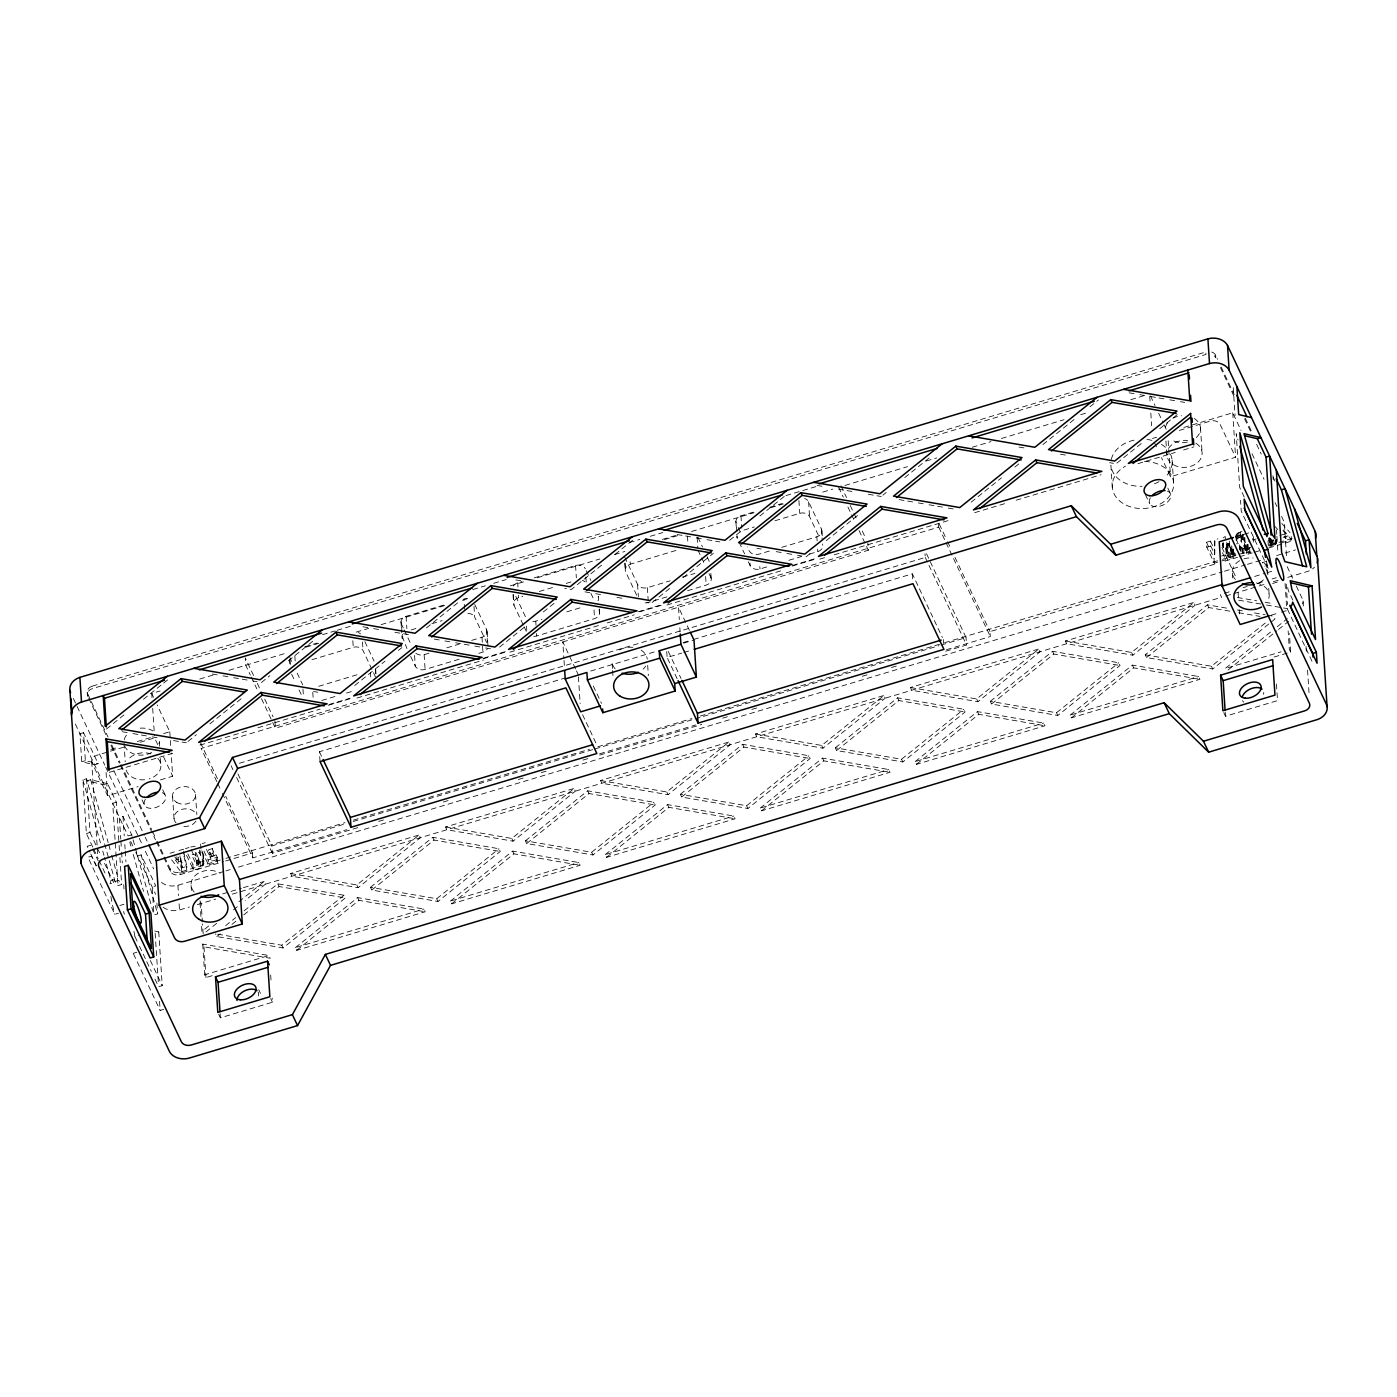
<?xml version="1.0" encoding="UTF-8"?>
<svg xmlns="http://www.w3.org/2000/svg" width="1397" height="1397" viewBox="0 0 1397 1397"><rect width="100%" height="100%" fill="white"/><g stroke="black" fill="none" stroke-linecap="round" stroke-linejoin="round"><path stroke-width="0.75" stroke-dasharray="5 3.75" d="M1241.968 531.471L1236.729 533.829L1236.101 537.828M1226.199 553.666L1225.92 547.519L1228.434 543.293L1228.766 548.235C1222.235 553.177 1229.884 561.088 1235.839 556.897L1235.629 553.614M1217.608 562.223L1214.325 563.201L1206.798 547.24L1206.484 542.298L1210.466 541.11L1210.78 546.052L1214.692 554.33L1214.796 539.818L1217.94 538.858M1214.692 554.33L1214.796 539.818M1269.14 540.814L1270.397 539.067L1272.44 541.844C1271.183 545.983 1267.481 539.504 1268.93 537.513M1228.766 548.235L1229.692 542.123M1233.603 549.929C1234.686 562.048 1226.653 547.537 1232.975 544.149M1231.054 553.177L1233.289 549.073M1268.336 545.79L1268.005 540.849L1269.035 541.093L1269.349 546.035L1271.619 545.983L1275.828 544.079L1276.317 539.923M195.982 852.641L198.828 859.05L196.401 860.709L196.733 865.651C202.74 864.743 196.418 851.995 191.511 854.597L196.733 865.651M110.939 880.512L110.031 883.725L113.646 882.642L114.554 879.412L110.939 880.512L104.513 857.426M186.552 855.331L193.223 869.493C205.464 870.121 206.337 857.688 200.208 850.005L200.539 854.947L203.979 863.852M1247.992 544.917L1244.902 545.092L1240.833 534.719L1241.898 539.294L1240.885 540.866L1246.403 550.837L1248.307 549.859L1247.154 546.768M1236.467 539.626L1239.174 537.356L1243.697 536.256M1223.545 542.717L1223.213 547.834L1227.422 547.083L1226.845 544.76L1227.928 543.695L1229.901 545.406M193.223 869.493L192.908 864.568L202.268 861.163L203.56 857.496M106.469 729.007L124.962 714.129M143.472 699.268L161.982 684.408M163.676 683.063L168.723 679.012M188.019 741.44L196.418 734.682M209.882 723.873L241.856 698.203M261.414 682.504L269.813 675.746M288.323 660.886L315.251 639.267M354.733 685.49L385.031 661.165M398.477 650.356L401.847 647.649M426.452 627.899L458.426 602.229M499.585 647.09L524.835 626.816M543.328 611.956L555.115 602.509M601.583 565.174L571.303 589.499L564.894 588.399M615.047 554.365L633.557 539.504M208.624 926.036L201.901 931.45L201.36 923.26M238.904 901.729L264.155 881.455L265.447 884.196L245.243 900.401M216.64 923.365L203.194 934.191L202.53 923.941M233.474 909.866L238.52 905.815M225.633 925.687L235.726 917.585M244.143 910.827L277.793 883.812L344.029 895.25L345.303 897.974L283.05 947.969L216.832 936.531L215.54 933.807M216.832 936.531L220.185 933.842M231.972 924.377L237.019 920.326M243.742 914.913L279.086 886.536L345.303 897.974M669.687 588.434L651.177 603.294L646.898 602.561M683.133 577.625L713.43 553.299M729.618 540.307L741.388 530.843M759.898 515.982L786.825 494.363M217.67 934.174L281.757 945.245L344.029 895.25M290.611 873.509L356.846 884.947L419.1 834.952L420.392 837.694L358.138 887.689L291.903 876.251L290.611 873.509L419.1 834.952M295.413 947.603L357.667 897.607L423.885 909.045L425.177 911.77L296.705 950.327L295.413 947.603L423.885 909.045M370.484 887.305L432.738 837.309L498.973 848.747L500.266 851.489L437.994 901.484L371.777 890.046L370.484 887.305L436.72 898.742L498.973 848.747M296.705 950.327L358.959 900.332L425.177 911.77M371.777 890.046L434.03 840.051L500.266 851.489M806.121 556.792L812.844 551.396M826.308 540.587L858.282 514.917M882.887 495.149L886.239 492.46M904.75 477.582L931.677 455.963M445.556 827.007L511.791 838.444L574.045 788.449L575.337 791.191L513.083 841.186L446.848 829.748L445.556 827.007L574.045 788.449M450.358 901.1L512.612 851.105L578.829 862.543L580.122 865.284L451.65 903.842L450.358 901.1L578.829 862.543M525.429 840.802L587.683 790.807L653.918 802.245L655.21 804.986L592.957 854.981L526.721 843.544L525.429 840.802L591.664 852.24L653.918 802.245M451.65 903.842L513.904 853.846L580.122 865.284M526.721 843.544L588.975 793.548L655.21 804.986M971.159 502.187L1001.439 477.879M1014.903 467.069L1019.95 463.001M1042.878 444.595L1074.834 418.925M1089.992 406.771L1098.391 400.013M600.518 780.521L666.736 791.959L728.99 741.964L730.282 744.688L668.028 794.683L601.793 783.246L600.518 780.521L728.99 741.964M605.303 854.597L667.556 804.602L733.792 816.04L735.066 818.782L606.595 857.339L605.303 854.597L733.792 816.04M680.374 794.299L742.628 744.322L808.863 755.76L810.155 758.484L747.901 808.479L681.666 797.041L680.374 794.299L746.609 805.737L808.863 755.76M606.595 857.339L668.849 807.344L735.066 818.782M681.666 797.041L743.92 747.046L810.155 758.484M1141.244 443.53L1116.011 463.804L1109.602 462.686M1159.754 428.669L1178.265 413.809M755.463 734.019L821.68 745.457L883.934 695.462L885.227 698.203L822.973 748.181L756.755 736.76L755.463 734.019L883.934 695.462M760.247 808.095L822.501 758.1L888.736 769.537L890.029 772.279L761.54 810.836L760.247 808.095L888.736 769.537M835.319 747.814L897.59 697.819L963.808 709.257L965.1 711.981L902.846 761.976L836.611 750.538L835.319 747.814L901.554 759.252L963.808 709.257M761.54 810.836L823.793 760.841L890.029 772.279M836.611 750.538L898.865 700.543L965.1 711.981M910.407 687.516L976.625 698.954L1038.879 648.959L1040.171 651.701L977.917 701.696L911.7 690.258L910.407 687.516L1038.879 648.959M915.192 761.609L977.446 711.614L1043.681 723.052L1044.973 725.776L916.484 764.334L915.192 761.609L1043.681 723.052M990.281 701.311L1052.535 651.316L1118.753 662.754L1120.045 665.496L1057.791 715.491L991.556 704.053L990.281 701.311L1056.499 712.749L1118.753 662.754M916.484 764.334L978.738 714.338L1044.973 725.776M991.556 704.053L1053.809 654.058L1120.045 665.496M1223.231 537.775L1225.204 536.5L1225.518 541.442M1065.352 641.013L1131.587 652.451L1193.841 602.456L1195.116 605.198L1132.862 655.193L1066.644 643.755L1065.352 641.013L1193.841 602.456M1070.137 715.107L1132.391 665.112L1198.626 676.55L1199.918 679.291L1071.429 717.831L1070.137 715.107L1198.626 676.55M1267.289 615.151L1273.697 616.252L1274.99 618.993L1212.736 668.988L1146.518 657.55L1145.226 654.809L1207.479 604.814L1228.836 608.516M1071.429 717.831L1133.683 667.853L1199.918 679.291M1146.518 657.55L1208.772 607.555L1230.128 611.24M1145.226 654.809L1211.443 666.247L1266.974 621.665M1270.519 632.125L1225.082 668.604L1281.049 651.823M1277.242 626.712L1287.353 618.609M1228.068 669.984L1276.858 630.798M1278.534 629.453L1288.628 621.351M1269.035 541.093L1274.745 539.766L1275.077 544.708M1236.589 539.067C1237.48 546.017 1244.395 551.867 1250.821 547.118M1241.619 547.816L1242.928 553.317L1251.153 552.059M163.746 1009.35L160.131 1010.433L133.221 953.33L134.88 952.579M92.289 686.137L1205.838 351.974L1205.995 354.436L92.446 688.599A7.684 5.885 -3.7 0 0 87.801 696.247L87.627 693.785A7.684 5.885 -3.7 0 1 92.289 686.137L92.446 688.599M322.497 634.675L335.018 630.92M337.114 630.291L351.73 625.908M472.815 589.569L485.353 585.797M493.7 583.3L506.22 579.545M629.401 542.577L639.843 539.434M650.286 536.308L662.807 532.554M785.987 495.586L819.393 485.562M304.773 646.741L317.171 643.022M401.952 632.212L401.428 623.988A7.684 5.885 -3.7 0 1 406.073 616.339L445.329 604.569M513.345 585.989A7.684 5.885 -3.7 0 1 517.693 582.846L521.832 581.606M534.23 577.887L575.547 565.488A7.684 5.885 -3.7 0 1 585.36 568.789M662.388 539.434L678.907 534.475M736.83 531.733L736.306 523.491A7.684 5.885 -3.7 0 1 740.951 515.86L753.35 512.14M769.869 507.181L782.268 503.461M152.011 697.697L151.732 693.471L160.079 690.956M199.771 679.047L216.483 674.035M229.021 670.281L287.398 652.766M306.135 647.125L318.638 643.388M356.148 632.125L368.633 628.371M381.137 624.634L445.713 605.25M462.39 600.239L470.719 597.741M510.289 585.867L524.888 581.484M537.374 577.747L599.872 558.992M614.453 554.609L624.878 551.483M664.448 539.609L679.029 535.226M691.532 531.471L754.031 512.716M770.69 507.722L783.193 503.968M822.781 492.093L832.699 489.107M844.923 485.458L907.526 466.668M926.298 461.027L936.741 457.902M972.207 447.25L990.997 441.609M1001.422 438.483L1064.025 419.694M1080.719 414.682L1086.988 412.814M1130.802 399.664L1143.322 395.892M311.933 659.698L353.249 647.3A7.684 5.885 -3.7 0 1 363.063 650.6L375.95 677.964M411.155 629.925L417.354 628.056M431.83 623.726L442.151 620.617M523.211 624.843L514.009 605.303A7.684 5.885 -3.7 0 1 518.654 597.672L522.792 596.432M539.312 591.472L555.849 586.513M566.169 583.405L574.446 580.925M636.683 595.262L625.629 571.81A7.684 5.885 -3.7 0 1 630.291 564.161L677.807 549.912M743.972 530.057L754.31 526.948M774.968 520.749L799.765 513.31A7.684 5.885 -3.7 0 1 809.562 516.611L819.707 538.107M83.541 732.674L79.926 733.757L81.742 761.767L94.559 764.77L98.174 763.688L83.541 732.674L85.357 760.667L98.174 763.688M318.708 686.294L357.946 674.507M415.852 653.272A7.684 5.885 -3.7 0 0 424.129 654.652L430.328 652.783M446.848 647.824L459.246 644.104M471.645 640.385L481.982 637.294A7.684 5.885 -3.7 0 0 486.627 629.645L473.723 602.282M532.798 621.56A7.684 5.885 -3.7 0 0 535.75 621.159L541.949 619.29M566.745 611.851L583.265 606.892M624.669 556.984L637.573 584.348A7.684 5.885 -3.7 0 0 647.387 587.648L670.106 580.838M682.504 577.118L694.903 573.399M769.345 551.047L759.008 554.155A7.684 5.885 -3.7 0 1 749.194 550.855L747.36 546.943M781.726 547.327L816.861 536.797A7.684 5.885 -3.7 0 0 821.506 529.149L808.601 501.802A7.684 5.885 -3.7 0 0 804.672 498.554M110.8 749.473L118.937 747.028M137.238 741.545L153.513 736.656M163.676 733.6L169.788 731.766L157.145 704.961M1183.905 427.447L1232.73 412.796L1241.007 430.381M123.617 747.22L96.76 755.288A7.684 5.885 -3.7 0 0 92.097 762.919L107.586 795.749L138.093 786.598M140.137 742.261L154.596 737.913L158.21 745.579M1152.455 438.466L1156.594 437.226M1179.312 430.416L1210.308 421.108A7.684 5.885 -3.7 0 1 1220.122 424.409L1235.594 457.238L1170.511 476.779L1161.483 457.622M81.742 761.767L85.357 760.667M321.729 700.491L336.188 696.143M346.508 693.052L354.786 690.572M410.666 656.398L415.276 666.159A7.684 5.885 -3.7 0 0 425.09 669.46L462.267 658.301M478.804 653.342L482.925 652.102A7.684 5.885 -3.7 0 0 487.291 648.976M533.741 636.386A7.684 5.885 -3.7 0 0 536.71 635.967L594.563 618.609A7.684 5.885 -3.7 0 0 599.208 610.96L599.051 608.498M666.928 596.886L648.348 602.474A7.684 5.885 -3.7 0 1 642.463 602.404M687.586 590.687L706.183 585.116A7.684 5.885 -3.7 0 0 710.846 577.467L710.671 575.005M748.321 561.769L750.154 565.663A7.684 5.885 -3.7 0 0 759.968 568.963L770.288 565.872M788.886 560.284L801.284 556.565M809.544 554.085L817.821 551.605A7.684 5.885 -3.7 0 0 822.466 543.974M329.203 704.49L350.071 698.221M483.694 658.127L506.657 651.229M638.185 611.764L661.148 604.866M792.693 565.401L817.734 557.874M328.312 705.258L351.293 698.36M482.925 658.86L508.002 651.334M639.634 611.834L662.615 604.936M792.151 566.064L817.228 558.538M92.743 847.053L86.387 833.555L82.912 779.84L86.527 778.758L115.078 881.472L118.029 885.611L121.644 884.528L119.828 856.361M109.263 772.366L173.507 753.088M199.981 745.142L249.714 730.229M257.991 727.732L320.157 709.082M356.986 698.029L483.397 660.1M509.87 652.155L598.981 625.402M607.258 622.922L634.203 614.837M666.893 605.023L780.853 570.832M819.76 559.149L825.976 557.281M834.271 554.801L948.249 520.592M974.704 512.664L1007.866 502.71M1016.16 500.213L1101.115 474.718M1137.944 463.664L1175.244 452.471M1183.538 449.991L1193.894 446.883M107.604 783.717L90.665 779.718L87.051 780.818L103.989 784.8L107.604 783.717L116.318 802.192L118.972 843.351M216.849 781.674L201.185 748.443L938.732 527.106L938.522 523.823M261.483 698.692L275.401 728.186L868.323 550.243L867.851 542.839M160.463 779.893L172.652 776.226L171.15 752.931M239.428 763.251L925.251 557.455L925.024 553.736M116.318 802.192L112.703 803.275L118.029 885.611M320.053 761.627L319.407 751.743L565.261 677.964M683.15 642.585L691.498 640.088M693.576 639.459L912.346 573.818L942.381 637.538M590.687 671.031L656.8 651.194M683.657 643.144L693.995 640.036M156.883 903.108L157.582 913.882L153.967 914.965L131.702 834.83L122.988 816.354L119.374 817.437L120.771 839.108M677.143 678.715L667.12 657.463L681.719 653.098M683.797 652.469L692.126 649.972M86.387 833.555L90.002 832.472L86.527 778.758M90.822 845.255L87.208 846.338L89.932 852.118M131.702 834.83L128.087 835.912L74.774 722.808M137.517 855.942L141.132 854.859L155.766 885.873L152.151 886.955L153.967 914.965M170.05 853.218L174.45 851.908M178.973 850.546L183.269 849.254L183.583 854.196M185.399 848.625L188.979 847.542M202.181 843.578L205.289 842.653M1235.507 536.867L1251.764 531.995M1206.798 547.24L1210.78 546.052M212.501 848.573L208.624 849.725L208.956 854.667L212.833 853.515L212.501 848.573L213.985 855.977L210.109 857.129L212.012 861.146L216.448 859.819L216.133 854.877L211.68 856.204L212.012 861.146M174.765 856.85L177.07 859.993L180.178 859.068L179.969 855.767M210.109 857.129L209.794 852.187L213.671 851.035M178.484 861.966L180.719 861.303L180.405 856.361L182.536 867.851L178.484 861.966L178.17 857.042L182.221 862.909M115.078 881.472L118.693 880.389L121.644 884.528M1241.898 539.294L1243.365 539.417L1245.129 542.473L1249.686 541.093M1256.113 538.98L1252.742 539.993L1252.533 536.692M1279.949 535.418L1285.694 533.689L1286.008 538.631L1283.284 535.627M175.149 859.784L181.54 867.974L186.849 866.384L183.653 851.157M217.251 857.252L217.583 862.193L208.467 864.935L208.153 859.993L217.251 857.252L216.133 854.877M1283.127 537.321L1291.107 534.929M1214.325 563.201L1214.01 558.259L1217.293 557.281M1221.607 555.989L1225.466 554.836L1225.78 559.76L1221.921 560.93M164.602 857.06L170.172 868.864A7.684 5.885 -3.7 0 0 179.986 872.165L223.852 858.998M225.947 858.369L345.024 822.641M353.389 820.126L589.464 749.281M597.829 746.784L691.847 718.564M700.194 716.05L942.538 643.336M944.634 642.707L1220.419 559.953M1222.497 559.324L1249.669 551.169M1270.554 544.9L1293.535 538.002M171.639 859.801L181.854 872.915L187.163 871.326L186.849 866.384M357.824 827.653L272.363 853.305L271.891 845.901L344.849 824.003M353.179 821.506L592.904 749.56M595 748.932L692.964 719.525M695.06 718.914L938.941 645.711M941.037 645.082L966.043 637.591L925.687 551.99M1281.451 542.857L1291.439 539.871L1291.212 536.57M163.833 857.566L170.329 871.344A7.684 5.885 -3.7 0 0 180.143 874.644L223.52 861.617M225.598 861.006L252.455 852.938L225.738 796.273M946.45 649.71L990.316 636.543L990.002 631.601L1216.735 563.567M1225.047 561.07L1237.532 557.316M1239.61 556.705L1252.096 552.95M1254.174 552.339L1260.408 550.453M1268.738 547.956L1291.614 541.093M222.367 793.391L252.77 857.88L346.788 829.661M599.61 753.804L695.723 724.956M378.674 821.401L387.021 818.904M443.303 802.018L451.633 799.503M518.339 779.491L526.686 776.994M541.268 772.611L549.615 770.114M582.968 760.09L591.298 757.593M599.645 755.096L701.783 724.432M722.633 718.18L730.963 715.683M751.813 709.432L760.16 706.917M862.298 676.27L870.628 673.773M891.478 667.504L899.825 665.007M945.682 651.246L966.532 644.995L966.043 637.591M161.458 882.45A15.821 12.102 -3.7 0 0 177.908 885.279L223.869 871.484M225.947 870.872L230.138 869.615M238.485 867.1L1222.375 571.844M1224.453 571.216L1245.338 564.947M1247.434 564.318L1264.145 559.306M1276.683 555.552L1295.473 549.912M119.828 905.5L123.966 904.261M1266.433 561.419L1262.312 562.659A11.525 2.148 73.3 0 1 1264.896 566.291M96.166 865.983L91.521 856.151L87.906 857.234L114.833 914.337L118.448 913.254M1254.646 576.437L1264.809 573.381M1266.852 572.77L1274.972 570.343M222.699 893.888L228.916 892.019M230.994 891.408L241.349 888.3M243.427 887.671L264.155 881.455M1224.436 593.271L1230.652 591.42M1243.086 587.683L1247.242 586.443M1257.597 583.335L1263.814 581.466M1272.108 578.969L1276.247 577.729M163.047 907.159A15.821 12.102 -3.7 0 0 179.514 909.971L189.363 907.02M197.256 904.645L215.714 899.109M232.286 894.132L1221.589 597.252L1220.297 594.528M1225.728 596.013L1231.944 594.144M1234.022 593.533L1265.106 584.19M1273.4 581.711L1279.617 579.842M1287.807 577.38L1307.522 571.46A15.821 12.102 -3.7 0 0 1314.542 567.147M1272.58 583.492L1280.857 581.012M133.937 931.362L134.95 936.584L138.565 935.501M154.962 979.035L158.594 986.753L162.227 985.671L158.752 931.956L155.137 933.039L158.472 984.606M133.221 953.33L136.836 952.248M1271.148 615.204L1279.408 612.724M1281.486 612.113L1289.745 609.633M212.204 975.682L205.988 977.551L204.695 974.809L268.94 955.531L270.232 958.272L203.997 946.834L202.722 944.093L268.94 955.531M1274.047 657.044L1290.618 652.067L1289.431 633.627M218.648 1014.187L220.377 1017.837L272.432 1002.225L272.171 998.034M1223.755 712.575L1225.466 716.224L1277.522 700.596L1276.439 683.866M1225.885 548.724L1228.365 552.286L1234.18 552.461L1234.511 557.403M190.778 847.001L195.248 846.268M1230.74 548.253L1232.818 549.929L1233.132 554.871M1269.978 542.577L1269.663 537.635L1271.41 538.282M1129.143 392.819L1137.682 394.286M1139.812 394.653L1148.369 396.137M1150.499 396.504L1156.908 397.604M1159.039 397.97L1167.595 399.455M1169.726 399.821L1178.265 401.288M1180.413 401.672L1184.673 402.406M1019.059 447.057L1027.598 448.524M1060.463 454.217L1066.871 455.317M817.105 485.44L825.644 486.907M838.462 489.125L844.871 490.242M847.019 490.609L855.558 492.076M868.375 494.294L874.784 495.394M876.932 495.76L881.193 496.511M899.109 499.602L905.518 500.702M907.648 501.069L916.205 502.553M918.335 502.92L926.892 504.404M929.022 504.771L935.431 505.871M937.562 506.238L946.118 507.722M948.249 508.089L956.788 509.556M1237.393 597.479L1256.619 600.797M1265.158 602.264L1273.715 603.748M1238.685 600.204L1264.32 604.639M1266.45 605.006L1281.398 607.59M1283.546 607.957L1287.824 608.69M1237.393 609.983L1245.932 611.467M1254.471 612.934L1265.158 614.785M1238.668 612.724L1260.042 616.409M677.108 534.527L683.517 535.627M685.665 535.994L694.204 537.478M696.335 537.845L704.891 539.312M707.022 539.679L713.43 540.796M715.561 541.163L719.839 541.896M756.982 548.305L761.26 549.056M776.208 551.64L784.747 553.107M786.895 553.474L795.434 554.958M797.565 555.325L801.843 556.058M515.755 579.912L522.164 581.012M584.941 591.857L593.498 593.341M595.628 593.708L604.168 595.174M616.985 597.392L623.394 598.492M362.941 626.782L371.497 628.248M373.628 628.615L382.167 630.099M394.984 632.317L401.393 633.417M403.541 633.784L412.08 635.268M434.275 639.093L442.814 640.577M444.945 640.944L453.501 642.41M455.632 642.777L462.04 643.895M464.171 644.261L472.727 645.728M474.858 646.113L483.414 647.579M485.545 647.946L491.954 649.064M212.274 674.018L220.813 675.484M222.961 675.851L231.5 677.335M233.631 677.702L240.04 678.802M242.187 679.186L250.727 680.653M252.857 681.02L257.135 681.753M313.504 691.498L317.783 692.231M122.238 731.731L130.777 733.198M132.925 733.565L139.333 734.682M141.464 735.049L150.02 736.516M152.151 736.883L160.69 738.367M173.507 740.585L179.916 741.685M182.064 742.051L186.325 742.785M154.77 931.013L158.752 931.956M1243.557 535.034L1242.439 534.248L1242.754 539.19M198.496 852.187L200.539 854.947M1282.97 530.685L1285.694 533.689M1275.094 526.564L1277.818 529.585M1281.782 523.438L1290.042 532.659M1283.476 529.917L1291.439 539.871M1211.705 352.027A7.684 5.885 -3.7 0 1 1215.652 355.275L1217.503 359.204M1221.205 367.079L1234.197 394.618M1245.321 418.227L1252.742 433.961M1273.156 477.25L1275.007 481.179M1220.454 367.568L1234.354 397.08M1244.552 418.716L1251.048 432.494M1256.619 444.298L1261.247 454.13M1252.061 453.833L1264.041 479.241M1275.094 502.676L1276.945 506.587M1281.538 516.366L1284.314 522.216L1286.497 556.093M1287.178 566.676L1292.644 578.271M1296.294 585.989L1302.65 599.505A7.684 5.885 -3.7 0 1 1302.371 604.01M1244.256 497.105L1239.698 487.448L1236.223 433.734L1237.986 440.02M1292.819 600.134L1288.278 590.477L1287.266 585.256M1268.162 568.23L1241.235 511.127L1240.536 500.231M1287.458 609.197L1313.459 664.326M1290.618 652.067L1289.326 649.326L1288.139 630.903M1150.499 395.945L1155.005 405.514M1158.619 413.18L1163.125 422.75M1164.033 424.671L1167.648 432.319M1221.938 547.502L1236.38 578.131M1222.445 552.671L1225.78 559.76M1210.466 541.11L1214.36 549.388M1206.484 542.298L1214.01 558.259M1154.271 442.308L1157.886 449.956M1167.805 488.094L1170.389 493.56M1207.479 604.814L1208.772 607.555M1145.383 494.573L1149.679 503.688M1211.443 666.247L1212.736 668.988M1131.587 652.451L1132.862 655.193M1132.391 665.112L1133.683 667.853M1052.535 651.316L1053.809 654.058M1056.499 712.749L1057.791 715.491M939.325 524.137L946.712 539.766M947.62 541.722L951.305 549.527M954.989 557.351L990.002 631.601M938.732 527.106L945.175 540.796M946.101 542.752L990.316 636.543M925.251 557.455L966.532 644.995M976.625 698.954L977.917 701.696M977.446 711.614L978.738 714.338M840.959 485.824L846.53 497.611M850.232 505.487L853.008 511.389M853.934 513.345L857.653 521.221M862.281 531.052L865.983 538.91M838.654 487.326L843.299 497.157M847.927 506.989L850.703 512.891M851.646 514.864L855.348 522.722M859.05 530.581L868.323 550.243M897.59 697.819L898.865 700.543M901.554 759.252L902.846 761.976M738.14 527.402L741.824 535.226M739.1 542.211L744.636 553.945M821.68 745.457L822.973 748.181M822.501 758.1L823.793 760.841M697.906 537.251L702.516 547.013M707.109 556.792L709.886 562.659M697.941 550.104L700.7 555.971M701.626 557.927L705.31 565.75M708.995 573.556L710.846 577.467M689.437 630.379L678.505 607.206L679.309 619.552M742.628 744.322L743.92 747.046M746.609 805.737L747.901 808.479M668.307 651.456L681.055 678.488M586.286 570.744L590.879 580.523M590.914 593.376L594.598 601.199M666.736 791.959L668.028 794.683M667.556 804.602L668.849 807.344M593.288 685.979L601.478 703.355M575.564 668.971L562.816 641.939L563.882 658.389M576.472 670.892L578.288 674.768M582.549 714.67L596.205 743.623M515.807 596.344L525.953 617.841M524.137 626.799L526.896 632.666M587.683 790.807L588.975 793.548M591.664 852.24L592.957 854.981M474.002 606.403L474.683 617.107L486.662 642.515M511.791 838.444L513.083 841.186M512.612 851.105L513.904 853.846M401.428 623.988L403.262 627.899M404.187 629.855L411.556 645.484M402.214 636.333L406.981 648.575M364.861 641.642L374.082 661.2M432.738 837.309L434.03 840.051M436.72 898.742L437.994 901.484M289.79 657.481L291.641 661.392M297.159 673.127L302.695 684.844M291.676 674.262L295.361 682.068M299.045 689.891L302.73 697.714M319.407 751.743L322.131 757.541M356.846 884.947L358.138 887.689M253.59 675.554L245.243 657.847L245.732 665.269L250.36 675.1M257.31 683.412L260.086 689.315M264.714 699.146L273.061 716.836M357.667 897.607L358.959 900.332M251.285 677.056L256.856 688.861M237.944 773.921L271.891 845.901M231.099 765.766L232.932 769.642M236.599 777.431L272.363 853.305M277.793 883.812L279.086 886.536M217.443 778.688L200.871 743.501L201.185 748.443M217.757 783.63L221.442 791.435M281.757 945.245L283.05 947.969M151.732 693.471L153.53 697.295M216.448 859.819L217.583 862.193M212.833 853.515L213.985 855.977M209.794 852.187L211.68 856.204M163.624 757.069L172.652 776.226M206.442 849.359L208.956 854.667M203.979 851.122L208.153 859.993M201.797 850.756L208.467 864.935M270.721 998.576L272.432 1002.225M258.742 989.774L260.453 993.424M191.197 849.655L196.401 860.709M162.716 789.724L165.3 795.19M187.897 853.934L192.908 864.568M199.911 900.733L201.203 903.475L202.39 921.898M142.023 799.835L144.59 805.318M87.627 693.785L108.04 737.057M111.743 744.933L120.09 762.64M121.015 764.596L151.627 829.521M152.552 831.494L156.254 839.353M157.197 841.326L163.676 855.104M88.727 698.221L107.272 737.564M110.974 745.422L119.321 763.129M120.247 765.102L155.486 839.859M156.429 841.832L162.908 855.593M113.925 770.847L144.31 835.336M145.236 837.274L147.087 841.186M73.36 698.517L104.758 765.102M105.666 767.058L141.673 843.439M145.358 851.262L153.67 868.882M130.654 841.378L134.95 850.476M135.806 852.292L155.591 894.255M90.002 832.472L100.916 855.628M104.548 863.346L113.646 882.642M150.387 960.577L162.227 985.671M93.651 848.992L98.209 858.631M99.117 860.569L105.491 874.085M134.95 936.584L138.582 944.302M139.49 946.223L145.864 959.739M146.772 961.66L151.33 971.317M92.639 849.114L98.104 860.692M90.84 854.056L96.306 865.634M1233.411 552.129L1233.953 554.015M141.132 854.859L157.582 913.882M129.799 842.077L130.951 846.18M133.239 854.405L143.524 891.391M90.665 779.718L108.18 842.635M108.756 844.748L111.096 853.13M111.69 855.226L118.693 880.389M82.912 779.84L100.427 842.758M102.767 851.14L103.937 855.331M180.719 861.303L182.536 867.851M1266.311 560.93L1267.69 566.414M112.528 905.204L114.833 914.337M183.985 856.099L187.163 871.326M110.869 896.507L111.865 901.729M1303.087 600.989L1303.506 607.485M1306.02 646.374L1306.579 655.018M1307.557 670.141L1309.233 696.073M1286.235 584.121L1287.545 604.604M1285.065 583.44L1286.532 605.966M1272.981 475.661L1273.261 480.009M1276.474 529.83L1276.771 534.16M1276.91 536.343L1278.028 553.666M1276.474 539.294L1276.683 542.595M1276.159 540.08L1276.369 543.381M1275.513 539.137L1275.828 544.079M1273.767 540.29L1274.081 545.232M1272.562 540.744L1272.877 545.668M1272.003 539.644L1272.213 542.927M1271.514 539.923L1271.724 543.223M1271.305 541.041L1271.619 545.983M1270.764 538.334L1271.078 543.276M1270.17 538.107L1270.484 543.049M1270.117 541.163L1270.449 546.087M1269.349 538.596L1269.559 541.896M1267.533 569.854L1267.935 576.018M1268.738 588.364L1269.14 594.546M1253.388 537.094L1253.703 542.036M1249.634 547.729L1249.966 552.671M1247.905 544.254L1248.464 553.212M1247.696 545.074L1248.045 550.366M1246.98 545.79L1247.294 550.732M1246.491 548.672L1246.822 553.596M1246.089 545.895L1246.403 550.837M1244.797 537.531L1245.129 542.473M1245.426 545.651L1245.74 550.575M1244.902 545.092L1245.356 553.753M1244.116 537.496L1244.343 540.796M1244.43 544.306L1244.744 549.231M1243.033 534.475L1243.365 539.417M1243.732 548.724L1244.046 553.666M1233.254 387.65L1235.07 415.66M1242.614 548.375L1242.928 553.317M1240.833 534.719L1241.147 539.661M1232.73 412.796L1235.594 457.238M1240.414 531.855L1241.217 541.739M1240.746 547.03L1241.06 551.972M1239.977 546.035L1240.292 550.977M1238.842 532.414L1239.174 537.356M1239.296 544.83L1239.61 549.772M1237.62 533.078L1237.934 538.02M1236.729 533.829L1237.043 538.771M1236.153 534.684L1236.904 544.009M1235.891 535.645L1236.205 540.569M1238.109 592.747L1238.65 601.216M1239.209 609.686L1239.471 613.929M1233.446 549.597L1233.761 554.539M1232.852 552.775L1233.167 557.717M1232.224 549.981L1232.556 554.923M1231.77 545.825L1232.084 550.767M1231.683 549.807L1232.014 554.749M1231.263 549.475L1231.91 557.874M1230.809 547.502L1231.298 553.998M1232.346 572.98L1232.73 579.144M1230.425 552.898L1230.74 557.84M1229.43 541.215L1229.831 546.279M1229.238 543.887L1229.447 547.187M1229.325 552.671L1229.639 557.613M1215.652 355.275L1215.809 357.737A7.684 5.885 -3.7 0 0 1211.863 354.506M1228.365 552.286L1228.679 557.228M1227.195 543.8L1227.509 549.981M1226.723 542.455L1226.933 545.738M1227.526 551.71L1227.858 556.652M1226.374 546.332L1227.16 555.919M1225.92 547.519L1226.618 554.993M1222.899 542.892L1223.213 547.834M1222.567 543.258L1222.777 546.559M1225.204 712.033L1225.466 716.224M1200.477 427.587L1202.066 452.279M1172.135 460.067L1173.567 482.297M1168.189 440.788L1170.511 476.779M1165.936 440.998L1166.879 455.405M1149.731 396.137L1150.133 402.493M1150.814 413.075L1151.634 425.771M1112.344 487.728L1110.912 465.498A30.734 23.505 -3.7 0 0 1141.995 486.296M943.289 639.477L943.551 643.423M912.346 573.818L912.852 581.711M821.942 531.419L822.222 535.645M821.506 529.149L822.169 539.434M816.861 536.797L817.123 540.918M817.647 549.143L817.821 551.605M808.601 501.802L809.562 516.611M798.927 500.545L799.765 513.31M759.811 566.501L759.968 568.963M749.997 563.201L750.154 565.663M740.951 515.86L741.755 528.206M737.092 535.837L737.267 538.316A7.684 5.885 -3.7 0 1 736.83 536.046M735.87 521.238L736.271 527.577M710.863 573.381L711.283 579.72M705.625 576.472L706.183 585.116M697.12 537.356L697.784 547.641M687.446 536.099L687.97 544.341M679.85 627.794L680.112 631.898M666.736 651.543L667.12 657.463M647.387 587.648L648.173 599.994M647.684 665.356L648.348 675.642M637.573 584.348L638.377 596.694M630.117 561.699L630.291 564.161M625.07 563.166L625.629 571.81M624.791 563.201L625.192 569.557M612.48 668.482L612.078 662.3A17.672 13.516 -3.7 0 0 615.151 668.814M612.619 670.543L613.021 676.707M599.383 608.987L599.645 613.231M598.527 600.273L598.248 596.152A7.684 5.885 -3.7 0 1 597.951 600.658M594.004 609.965L594.563 618.609M585.884 577.031L586.321 583.614A7.684 5.885 -3.7 0 0 582.374 580.366M575.547 565.488L576.35 577.834M578.428 676.812L580.157 703.564M564.021 660.449L564.423 666.631M535.75 621.159L536.029 625.262M536.553 633.505L536.71 635.967M526.477 626.083L526.739 630.204M517.693 582.846L517.973 586.967M518.497 595.192L518.654 597.672M513.31 594.598L514.009 605.303M513.031 594.581L513.572 603.05M487.064 631.898L488.024 646.724M486.627 629.645L487.431 641.991M481.982 637.294L482.925 652.102M464.59 609.284L463.926 598.981A7.684 5.885 -3.7 0 1 469.794 599.051M424.129 654.652L425.09 669.46M414.577 655.455L415.276 666.159M406.073 616.339L406.876 628.702M400.991 621.735L401.672 632.317M375.706 669.634L375.985 673.878M375.391 669.32L375.671 673.441M370.484 672.848L370.746 676.969M362.504 641.956L363.063 650.6M352.83 640.717L353.249 647.3M312.771 692.266L313.172 698.43M302.957 688.965L303.498 697.19M294.854 656.014L295.238 662.195M289.93 659.541L290.454 667.783M289.633 659.454L289.912 663.697M274.912 720.782L275.401 728.186M270.686 975.019L271.088 981.305M252.455 852.938L252.77 857.88M220.097 1013.663L220.377 1017.837M202.949 855.802L203.578 865.057M202.268 861.163L202.582 866.105M200.644 844.05L200.958 848.992M200.609 862.106L200.941 867.048M199.369 850.04L199.579 853.34M195.528 794.369L196.837 814.573M198.828 859.05L199.107 864.411M198.444 857.845L198.811 864.795M203.997 946.834L205.988 977.551M197.955 860.185L198.566 867.904M197.099 860.5L197.431 865.424M200.05 902.776L201.238 921.217M202.722 944.093L204.695 974.809M195.266 852.537L195.493 855.837M191.092 885.454L191.494 891.618M181.54 867.974L181.854 872.915M179.986 872.165L180.143 874.644M169.788 731.766L171.01 750.818M176.86 856.693L177.07 859.993M172.582 796.412L174.014 818.642M177.908 885.279L178.572 895.564M179.113 903.807L179.514 909.971M170.172 868.864L170.329 871.344M159.625 746.225L159.223 740.061A17.672 13.516 -3.7 0 1 158.996 743.588M160.428 758.588L160.83 764.753M152.692 708.279L154.473 735.8M159.555 1001.352L160.131 1010.433M124.036 743.187L125.224 761.714M122.988 816.354L124.246 835.86M124.822 844.521L125.101 848.852M125.241 851.017L125.94 861.862M120.91 841.273L121.487 849.935M121.626 852.1L122.325 862.944M123.722 884.598L124.001 888.946M119.112 845.517L119.671 854.196M106.067 772.471L107.586 795.749M87.208 692.283L87.365 694.763M91.678 761.435L97.825 856.501M1170.442 454.112A30.734 23.505 -3.7 0 1 1164.923 477.407M1158.969 481.686A30.734 23.505 -3.7 0 1 1151.844 484.672M1111.313 459.351A30.734 23.505 -3.7 0 1 1137.053 439.618M1147.042 439.496A30.734 23.505 -3.7 0 1 1152.839 440.614M1161.413 444.333A30.734 23.505 -3.7 0 1 1166.792 448.734M402.388 638.813A7.684 5.885 -3.7 0 1 402.668 634.308M467.838 613.388A7.684 5.885 -3.7 0 1 474.683 617.107M1144.492 461.464A30.734 23.505 -3.7 0 1 1171.751 492.425A30.734 23.505 -3.7 0 1 1124.114 504.09A30.734 23.505 -3.7 0 1 1125.511 466.109M195.894 821.122A11.525 8.819 -3.7 0 1 183.426 826.36M176.022 822.885A11.525 8.819 -3.7 0 1 180.248 809.911A11.525 8.819 -3.7 0 1 196.331 814.364M358.156 632.562A7.684 5.885 -3.7 0 1 360.566 633.854M157.756 758.239A17.672 13.516 -3.7 0 1 149.165 778.897M144.659 779.77A17.672 13.516 -3.7 0 1 125.625 767.879M129.781 757.907A17.672 13.516 -3.7 0 1 150.789 753.891M151.662 752.494A17.672 13.516 -3.7 0 1 124.997 746.609M124.263 739.659A17.672 13.516 -3.7 0 1 128.175 733.215M140.206 728.169A17.672 13.516 -3.7 0 1 153.076 731.015M1256.217 582.933A17.672 13.516 -3.7 0 1 1267.498 601.478M1263.394 579.825A17.672 13.516 -3.7 0 1 1257.3 583.509M1235.402 579.493A17.672 13.516 -3.7 0 1 1239.907 560.546M1244.011 558.835A17.672 13.516 -3.7 0 1 1253.109 558.014M1264.46 563.34A17.672 13.516 -3.7 0 1 1267.306 573.381M1265.926 568.666A11.525 2.148 73.3 0 1 1266.904 571.39M123.442 911.508A11.525 2.148 73.3 0 1 124.42 914.232M1263.744 692.353A11.525 7.107 -25.2 0 1 1263.499 694.379M1243.749 702.132A11.525 7.107 -25.2 0 1 1242.544 700.665M258.166 992.167A11.525 7.107 -25.2 0 1 258.41 996.009M1167.368 491.098A11.525 7.107 -25.2 0 1 1168.66 500.894A11.525 7.107 -25.2 0 1 1154.219 506.57A11.525 7.107 -25.2 0 1 1150.412 497.751M162.279 792.71A11.525 7.107 -25.2 0 1 163.571 802.524A11.525 7.107 -25.2 0 1 149.112 808.182A11.525 7.107 -25.2 0 1 145.323 799.363M1195.902 443.233A17.672 13.516 -3.7 0 1 1190.401 466.441A17.672 13.516 -3.7 0 1 1167.106 451.877M1168.521 448.472A17.672 13.516 -3.7 0 1 1187.66 440.457M1194.313 418.541A17.672 13.516 -3.7 0 1 1196.321 437.558M1187.345 442.133A17.672 13.516 -3.7 0 1 1171.437 439.776M1165.5 427.185A17.672 13.516 -3.7 0 1 1169.429 420.759M1172.834 418.297A17.672 13.516 -3.7 0 1 1181.443 415.712M194.166 891.967A17.672 13.516 -3.7 0 1 196.855 874.173A17.672 13.516 -3.7 0 1 220.132 873.265M645.641 666.107A17.672 13.516 -3.7 0 1 643.144 669.146M619.639 649.884A17.672 13.516 -3.7 0 1 632.858 647.352M641.118 650.129A17.672 13.516 -3.7 0 1 647.282 659.174M176.598 802.315A11.525 8.819 -3.7 0 0 195.388 796.674A11.525 8.819 -3.7 0 0 180.178 787.192A11.525 8.819 -3.7 0 0 176.598 802.315"/><path stroke-width="1.5" d="M1267.882 533.322L1266.974 536.535L1243.313 486.366L1239.838 432.651L1267.882 533.322L1264.268 534.405M1110.632 544.271L1219.092 511.721A15.821 12.102 -3.7 0 1 1238.702 518.322L1326.399 704.35A15.821 12.102 -3.7 0 1 1317.109 719.63L1208.649 752.18L1169.289 713.64L330.513 965.362L297.544 1025.59L189.084 1058.14A15.821 12.102 -3.7 0 1 169.474 1051.539L81.777 865.511A15.821 12.102 -3.7 0 1 91.067 850.232L199.544 817.682L232.496 757.436L1071.272 505.731L1110.632 544.271L1115.784 555.203L1217.014 524.835A7.684 5.885 -3.7 0 1 1226.828 528.136L1309.373 703.215A7.684 5.885 -3.7 0 1 1304.711 710.863L1203.481 741.248L1164.138 702.708L325.361 954.413L292.392 1014.659L191.162 1045.026A7.684 5.885 -3.7 0 1 181.348 1041.725L98.82 866.646A7.684 5.885 -3.7 0 1 103.465 858.998L204.695 828.613L237.665 768.385L1076.441 516.663L1115.784 555.203M167.43 676.27L105.177 726.265L103.186 695.549L104.478 698.29L106.329 726.946M181.069 678.628L118.815 728.623L185.033 740.061L247.304 690.066L181.069 678.628L182.361 681.352L244.318 692.056M121.783 730.002L182.361 681.352M322.375 629.768L260.121 679.763L193.886 668.325M260.942 692.423L198.688 742.418L327.16 703.861L260.942 692.423L262.234 695.147L324.174 705.852M336.013 632.125L273.76 682.12L339.995 693.558L402.249 643.563L336.013 632.125L337.306 634.867L401.393 645.938M205.027 741.091L262.234 695.147M276.728 683.5L337.306 634.867M477.32 583.265L415.066 633.26L348.831 621.822M415.887 645.92L353.633 695.916L482.105 657.358L415.887 645.92L417.179 648.662L479.136 659.349M490.958 585.622L428.704 635.618L494.94 647.055L557.193 597.06L490.958 585.622L492.25 588.364L556.338 599.435M359.972 694.588L417.179 648.662M431.673 637.015L492.25 588.364M632.265 536.78L570.011 586.775L503.793 575.337M570.832 599.418L508.578 649.413L637.067 610.856L570.832 599.418L572.124 602.159L631.933 612.48M645.903 539.137L583.649 589.115L649.884 600.553L712.138 550.575L645.903 539.137L647.195 541.861L711.283 552.933M513.223 649.448L572.124 602.159M586.635 590.512L647.195 541.861M787.21 490.277L724.956 540.272L658.738 528.834M725.776 552.915L663.523 602.91L792.012 564.353L725.776 552.915L727.069 555.657L789.026 566.361M800.865 492.635L738.594 542.63L804.829 554.068L867.083 504.073L800.865 492.635L802.14 495.359L866.245 506.43M668.185 602.945L727.069 555.657M741.58 544.009L802.14 495.359M942.154 443.775L879.9 493.77L813.683 482.332M880.721 506.43L818.467 556.425L946.956 517.868L880.721 506.43L882.013 509.154L943.97 519.859M955.81 446.132L893.556 496.127L959.774 507.565L1022.028 457.57L955.81 446.132L957.085 448.874L1021.19 459.945M824.806 555.098L882.013 509.154M896.525 497.507L957.085 448.874M1097.116 397.272L1034.863 447.267L968.627 435.829M1035.666 459.927L973.412 509.922L1101.901 471.365L1035.666 459.927L1036.958 462.669L1096.785 472.989M1110.755 399.629L1048.501 449.624L1114.719 461.062L1176.973 411.067L1110.755 399.629L1112.047 402.371L1176.134 413.442M979.751 508.595L1036.958 462.669M1051.47 451.004L1112.047 402.371M1133.019 463.455L1190.227 417.511M70.601 692.65A15.821 12.102 -3.7 0 1 79.891 677.37L1207.916 338.86A15.821 12.102 -3.7 0 1 1227.526 345.461L1315.223 531.489L1316.83 556.181A15.821 12.102 -3.7 0 1 1317.092 562.956M71.544 715.124A15.821 12.102 -3.7 0 1 81.497 702.062L1209.505 363.552A15.821 12.102 -3.7 0 1 1229.133 370.153L1316.83 556.181M104.478 698.29L164.567 680.252M199.334 669.827L321.589 633.12M352.201 623.935L472.396 587.875M507.146 577.45L629.418 540.761M664.169 530.319L782.285 494.87M819.113 483.833L937.23 448.385M971.998 437.942L1094.253 401.253M1129.003 390.828L1189.109 372.789M1244.605 435.707L1257.317 438.71L1260.932 437.61L1243.976 433.629L1272.021 534.3L1274.955 538.421L1269.646 456.086L1266.031 457.168L1271.06 535.173M600.413 705.887L580.698 711.806L565.209 678.977L586.915 672.463L587.386 679.868L602.858 712.697L675.17 691.009L674.699 683.587L659.209 650.758L680.915 644.261L680.252 633.959M587.386 679.868L659.698 658.179L659.209 650.758M694.204 649.343L912.974 583.702L943.935 649.361L698.081 723.122L678.051 680.636M1276.177 478.717L1281.398 489.806L1285.03 488.723L1306.754 566.798L1284.908 561.646L1281.643 552.583L1276.317 470.248M674.699 683.587L696.387 677.091L693.995 640.036L690.345 632.317M128.227 865.319L124.612 866.402L127.424 909.866L150.125 958.01L153.74 956.928L150.928 913.463L128.227 865.319L131.039 908.783L153.74 956.928M156.289 860.727L221.372 841.204L239.428 879.499L242.31 923.958L184.456 941.316A7.684 5.885 -3.7 0 1 174.642 938.016L159.171 905.186L156.289 860.727L148.92 845.098M1233.464 537.478L1219.232 541.757L1222.113 586.199L1240.152 624.511L1269.087 615.833M350.996 827.286L320.053 761.627L565.89 687.848L596.851 753.507L350.996 827.286L350.368 817.402L592.59 744.723M698.081 723.122L697.435 713.256L941.211 640.105M1244.168 507.949L1264.18 550.401L1267.795 549.318L1271.776 567.147L1244.849 510.045L1244.151 499.148L1267.795 549.318M1306.3 553.788L1305.479 540.849L1309.094 539.766L1310.892 567.776L1294.46 508.752M127.424 909.866L131.039 908.783M239.428 879.499L1222.672 584.435M159.171 905.186L224.253 885.646L221.372 841.204M1222.113 586.199L1250.577 577.66M147.261 941.316L145.498 914.127L149.112 913.044L130.55 873.649L132.855 909.203L151.417 948.598L149.112 913.044M1290.566 582.724L1308.448 586.932L1312.062 585.849L1315.537 639.564L1291.893 589.394L1290.217 580.698L1312.062 585.849M267.56 961.188L269.865 996.742L217.792 1012.371L215.505 976.817L267.56 961.188L269.272 964.838M1220.594 675.188L1272.65 659.559L1274.955 695.13L1222.881 710.741L1220.594 675.188L1223.161 680.653L1225.064 709.938M1312.988 657.061L1312.743 653.429L1316.376 652.347L1292.714 602.177L1291.806 605.39L1290.147 606.141L1317.074 663.243L1316.376 652.347M219.975 1011.568L218.072 982.283L268.049 967.283M1223.161 680.653L1273.138 665.671M1123.572 389.344L1189.807 400.782L1187.817 370.065M105.997 738.908L172.215 750.346L107.971 769.625L105.997 738.908L107.272 741.65L109.141 770.323M107.272 741.65L169.229 752.354M1251.485 417.598L1238.685 414.577L1236.869 386.567M1236.904 395.403L1246.962 416.743M1257.317 438.71L1266.031 457.168M1297.254 523.404L1305.479 540.849M1290.007 605.18L1312.743 653.429M1203.481 741.248L1208.649 752.18M1071.272 505.731L1076.441 516.663M1164.138 702.708L1169.289 713.64M680.915 644.261L696.387 677.091M681.963 680.426L697.435 713.256M659.698 658.179L675.17 691.009M323.056 759.479L350.368 817.402M232.496 757.436L237.665 768.385M325.361 954.413L330.513 965.362M199.544 817.682L204.695 828.613M292.392 1014.659L297.544 1025.59M224.253 885.646L242.31 923.958M215.505 976.817L218.072 982.283M130.654 882.607L145.498 914.127M1281.398 489.806L1302.58 565.837M1239.733 446.324L1263.098 530.214M1264.18 550.401L1265.525 557.351M1317.476 558.398L1327.063 706.568M1308.448 586.932L1311.504 634.203M1227.526 345.461L1229.133 370.153M1207.916 338.86L1209.505 363.552M1189.231 374.85L1189.511 378.936M1190.558 395.316L1190.96 401.463M1192.043 418.209L1192.305 422.313M1193.37 438.693L1193.771 444.84M602.631 708.995L602.858 712.697M564.685 670.735L565.209 678.977M79.891 677.37L81.497 702.062M70.985 698.814L71.928 713.221M69.937 690.432L81.113 863.294M1315.223 531.489A15.821 12.102 -3.7 0 1 1315.503 538.264M1261.578 606.979A17.672 13.516 -3.7 0 1 1234.442 599.977A17.672 13.516 -3.7 0 1 1253.196 582.601M1254.401 584.383A17.672 13.516 -3.7 0 1 1242.37 583.841M1242.3 696.841A11.525 7.107 -25.2 0 1 1250.996 688.686A11.525 7.107 -25.2 0 1 1262.05 689.088M236.966 1000.479A11.525 7.107 -25.2 0 1 244.527 990.91A11.525 7.107 -25.2 0 1 256.961 990.7M1152.036 495.691A11.525 7.107 -25.2 0 1 1165.046 490.591M146.947 797.32A11.525 7.107 -25.2 0 1 157.302 792.256M218.735 894.744A17.672 13.516 -3.7 0 1 201.133 896.315M638.412 672.271A17.672 13.516 -3.7 0 1 622.119 673.162M1190.628 413.425L1128.357 463.42L1192.601 444.141L1190.628 413.425M1276.229 563.34A11.525 2.148 73.3 0 0 1282.917 580.401A11.525 2.148 73.3 0 0 1280.385 564.318A11.525 2.148 73.3 0 0 1276.229 563.34M133.763 906.199A11.525 2.148 73.3 0 0 140.433 923.242A11.525 2.148 73.3 0 0 137.901 907.177A11.525 2.148 73.3 0 0 133.763 906.199M1245.303 698.186A11.525 7.107 -25.2 0 0 1261.159 686.887A11.525 7.107 -25.2 0 0 1244.483 685.351A11.525 7.107 -25.2 0 0 1245.303 698.186M240.214 999.798A11.525 7.107 -25.2 0 0 256.07 988.5A11.525 7.107 -25.2 0 0 239.393 986.963A11.525 7.107 -25.2 0 0 240.214 999.798M1149.871 495.725A11.525 7.107 -25.2 0 0 1165.727 484.427A11.525 7.107 -25.2 0 0 1149.05 482.891A11.525 7.107 -25.2 0 0 1149.871 495.725M144.782 797.355A11.525 7.107 -25.2 0 0 160.638 786.057A11.525 7.107 -25.2 0 0 143.961 784.52A11.525 7.107 -25.2 0 0 144.782 797.355M198.863 919.191A17.672 13.516 -3.7 0 0 227.659 910.547A17.672 13.516 -3.7 0 0 204.364 896.001A17.672 13.516 -3.7 0 0 198.863 919.191M619.849 696.055A17.672 13.516 -3.7 0 0 648.645 687.411A17.672 13.516 -3.7 0 0 625.35 672.848A17.672 13.516 -3.7 0 0 619.849 696.055"/></g></svg>
